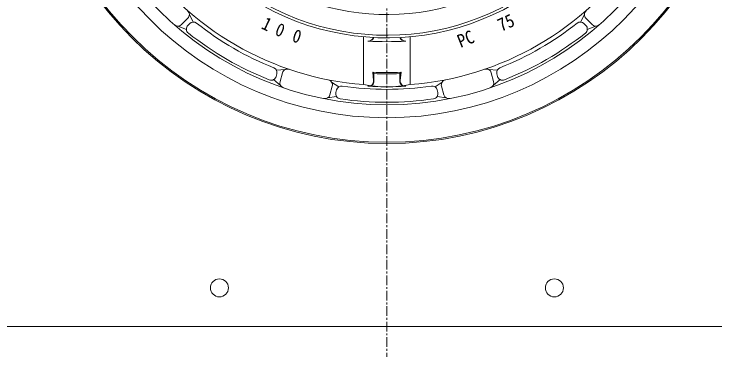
# Model space of a CAD drawing. Units: millimetres, scale not verified. Extents: x -1380 to 1380, y -955 to 955.
# Drawn here: x -594.6 to -322.6, y 2.2 to 135.3 of the extents above; entities that cross this region are included whole.
import ezdxf
from ezdxf.enums import TextEntityAlignment as Align

# ---------------------------------------------------------------- set-up
doc = ezdxf.new("R2010")
doc.units = ezdxf.units.MM
doc.header["$LTSCALE"] = 3
doc.linetypes.add('USER1', pattern=[2, 1.25, -0.25, 0.25, -0.25])
for name, color, linetype, lineweight in [('0-2_L-2', 7, 'Continuous', 18), ('0-3_L-1', 7, 'Continuous', 18), ('0-4_L-5', 2, 'USER1', 18), ('0-B_L-1a', 3, 'Continuous', 18), ('0-C_L-1b', 150, 'Continuous', 18)]:
    doc.layers.add(name, color=color, linetype=linetype, lineweight=lineweight)
doc.styles.add('ＭＳ ゴシック', font='')
doc.styles.get('ＭＳ ゴシック').set_extended_font_data('MS Gothic')

msp = doc.modelspace()

# ---------------------------------------------------------------- linework, layer by layer
at = {"layer": '0-2_L-2'}
for centre, radius in [((-449.951, 225.027), 140), ((-449.951, 225.027), 139.5), ((-449.951, 225.027), 139.5), ((-449.951, 225.027), 130), ((-514.951, 29.027), 3.5), ((-384.951, 29.027), 3.5)]:
    msp.add_circle(centre, radius, dxfattribs=at)
at = {"layer": '0-3_L-1'}
msp.add_line((-655.951, 14.027), (-243.951, 14.027), dxfattribs=at)
at = {"layer": '0-4_L-5'}
msp.add_line((-449.951, 447.852), (-449.951, 2.202), dxfattribs=at)
at = {"layer": '0-B_L-1a'}
for radius, start, end in [(99, 143.54633, 316.45367), (98, 144.18153, 315.81847), (90, 148.96599, 311.03401)]:
    msp.add_arc((-449.951, 225.027), radius, start, end, dxfattribs=at)
at = {"layer": '0-C_L-1b'}
for p, q in [((-529.67, 131.166), (-527.19, 133.646)), ((-526.605, 135.127), (-525.153, 132.138)), ((-373.297, 135.127), (-374.749, 132.138)), ((-370.232, 131.166), (-372.712, 133.646)), ((-531.019, 130.581), (-527.745, 129.315)), ((-527.163, 130.844), (-526.451, 131.556)), ((-372.739, 130.844), (-373.451, 131.556)), ((-368.883, 130.581), (-372.157, 129.315)), ((-459.049, 126.445), (-459.049, 107.879)), ((-440.853, 126.445), (-440.853, 107.879)), ((-492.909, 111.068), (-492.649, 112.04)), ((-489.479, 113.692), (-492.794, 113.456)), ((-491.378, 109.057), (-490.47, 112.446)), ((-455.451, 112.661), (-454.951, 112.137)), ((-455.451, 112.661), (-455.159, 109.43)), ((-454.951, 112.137), (-454.951, 109.238)), ((-444.451, 112.661), (-444.951, 112.137)), ((-444.951, 112.137), (-444.951, 109.238)), ((-444.451, 112.661), (-444.743, 109.43)), ((-410.423, 113.692), (-407.108, 113.456)), ((-408.524, 109.057), (-409.432, 112.446)), ((-406.993, 111.068), (-407.253, 112.04)), ((-491.209, 107.597), (-493.943, 109.799)), ((-471.386, 108.844), (-468.634, 106.982)), ((-428.517, 108.844), (-431.269, 106.982)), ((-408.693, 107.597), (-405.96, 109.799)), ((-472.059, 103.881), (-471.151, 107.269)), ((-427.843, 103.881), (-428.751, 107.269)), ((-469.727, 104.856), (-469.467, 105.829)), ((-430.175, 104.856), (-430.435, 105.829)), ((-472.935, 102.7), (-469.467, 103.241)), ((-426.967, 102.7), (-430.435, 103.241))]:
    msp.add_line(p, q, dxfattribs=at)
msp.add_circle((-449.951, 225.027), 125, dxfattribs=at)
for centre, radius, start, end in [((-449.951, 225.027), 117.5, 214.44064, 265.55936), ((-449.951, 225.027), 117.5, 274.44064, 325.55936), ((-528.604, 135.06), 2, 315, 48.83857), ((-371.298, 135.06), 2, 131.16143, 225), ((-531.084, 132.58), 2, 228.72919, 315), ((-525.749, 129.43), 2, 135, 231.58944), ((-525.037, 130.142), 2, 51.64414, 135), ((-449.951, 225.027), 119, 231.64414, 248.35586), ((-449.951, 225.027), 119, 291.64414, 308.35586), ((-374.865, 130.142), 2, 45, 128.35586), ((-374.153, 129.43), 2, 308.41056, 45), ((-368.818, 132.58), 2, 225, 311.27081), ((-449.951, 225.027), 124, 231.58944, 248.41056), ((-449.951, 225.027), 124, 291.58944, 308.41056), ((-457.151, 126.75), 2, 266.44158, 343.07007), ((-456.951, 126.738), 2, 266.54039, 343.12222), ((-442.951, 126.738), 2, 196.87778, 273.45961), ((-442.751, 126.75), 2, 196.92993, 273.55842), ((-449.951, 242.527), 118, 266.44158, 273.55842), ((-494.581, 112.558), 2, 345, 68.35586), ((-405.321, 112.558), 2, 111.64414, 195), ((-488.538, 111.928), 2, 71.16143, 165), ((-449.951, 225.027), 112.5, 267.19776, 272.80224), ((-449.951, 225.027), 113, 267.46396, 272.53604), ((-411.364, 111.928), 2, 15, 108.83857), ((-494.841, 111.586), 2, 248.41056, 345), ((-489.446, 108.54), 2, 165, 251.27081), ((-473.083, 107.787), 2, 345, 78.83857), ((-457.151, 109.25), 2, 266.44158, 5.16775), ((-456.951, 109.238), 2, 266.54039, 0), ((-442.951, 109.238), 2, 180, 273.45961), ((-442.751, 109.25), 2, 174.83225, 273.55842), ((-426.819, 107.787), 2, 101.16143, 195), ((-410.456, 108.54), 2, 288.72919, 15), ((-405.061, 111.586), 2, 195, 291.58944), ((-467.535, 105.311), 2, 81.64414, 165), ((-449.951, 225.027), 119, 261.64414, 278.35586), ((-449.951, 155.983), 48.957, 259.29051, 280.70949), ((-449.951, 225.027), 118, 266.44158, 273.55842), ((-432.367, 105.311), 2, 15, 98.35586), ((-473.991, 104.399), 2, 258.72919, 345), ((-467.795, 104.339), 2, 165, 261.58944), ((-432.107, 104.339), 2, 278.41056, 15), ((-425.911, 104.399), 2, 195, 281.27081), ((-449.951, 225.027), 124, 261.58944, 278.41056)]:
    msp.add_arc(centre, radius, start, end, dxfattribs=at)

# ---------------------------------------------------------------- texts
at = {"layer": '0-C_L-1b', "color": 7, "style": 'ＭＳ ゴシック', "width": 0.9}
for s, rotation, p in [('1', 334, (-499.696, 128.398)), ('75', 24.178, (-404.951, 126.942)), ('0', 338, (-494.337, 125.903)), ('0', 342, (-487.566, 123.283)), ('PC', 21.977, (-420.749, 120.644))]:
    msp.add_text(s, height=5.132, rotation=rotation, dxfattribs=at).set_placement(p, align=Align.BOTTOM_LEFT)

doc.saveas('drawing.dxf')
